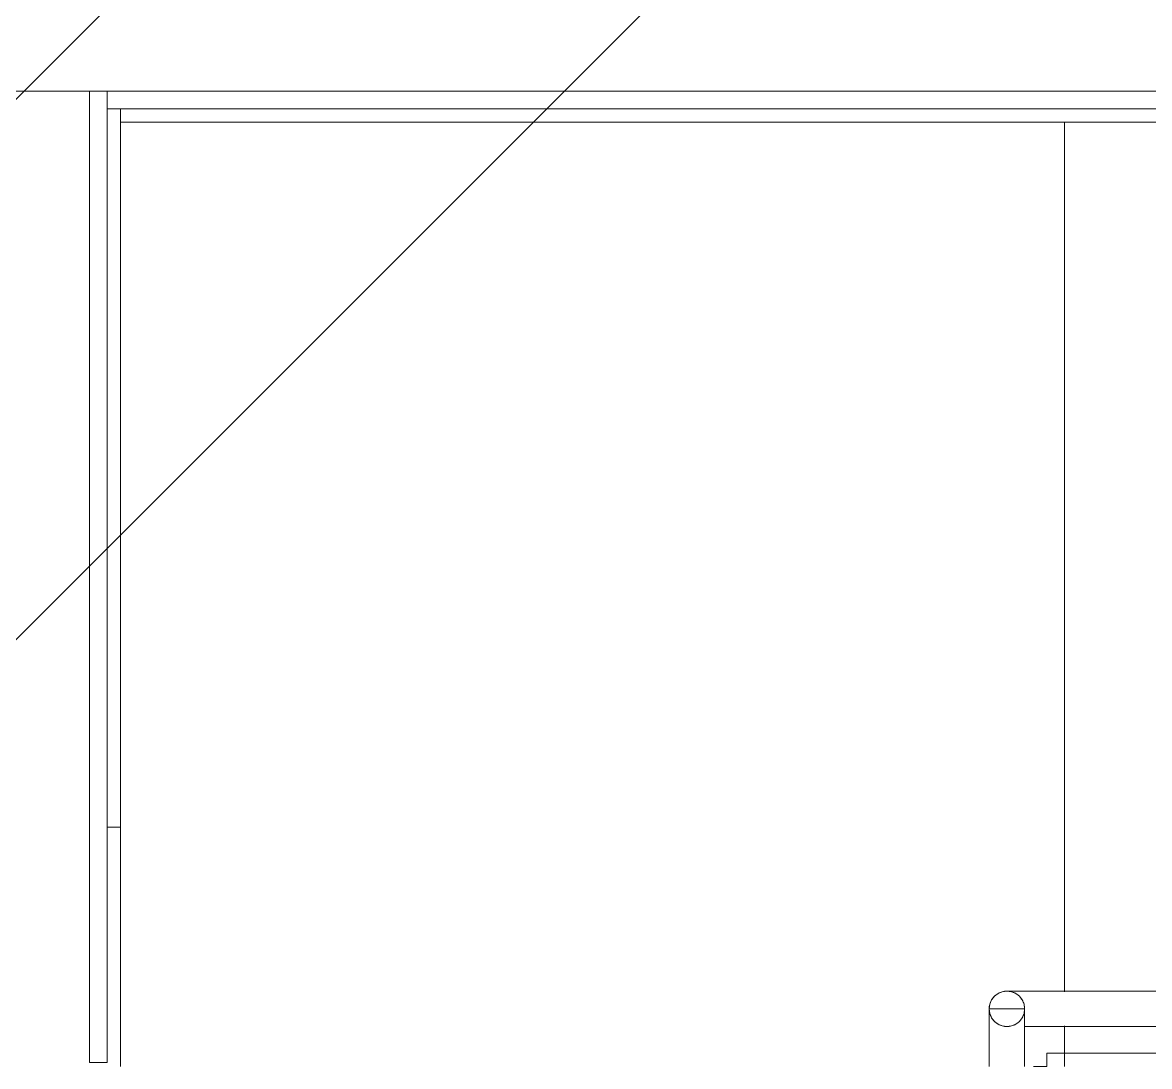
# Model space of a CAD drawing. Header units: millimetres. Extents: x -57519 to 497916, y -349472 to 446842.
# Drawn here: x 298427 to 299698, y 38507 to 39685 of the extents above; entities that cross this region are included whole.
import ezdxf

# ---------------------------------------------------------------- set-up
doc = ezdxf.new("R2010")
doc.units = ezdxf.units.MM
for name, color, linetype, lineweight in [('A-DETL-GENF', 92, 'Continuous', 5), ('A-FLOR', 192, 'Continuous', 5), ('A-FLOR-HRAL', 11, 'Continuous', 5), ('A-WALL', 113, 'Continuous', 20)]:
    doc.layers.add(name, color=color, linetype=linetype, lineweight=lineweight)

# ---------------------------------------------------------------- blocks, each defined once
blk = doc.blocks.new('Railing - Railing-7308593-SITE COVERAGE')
at = {"layer": 'A-FLOR-HRAL'}
for p, q in [((51024.3, 38592.5), (50774.3, 38592.5)), ((50754.3, 38572.5), (50754.3, 38507.5)), ((50794.3, 38507.5), (50794.3, 38572.5)), ((50764.3, 38555.2), (50769.1, 38553.2)), ((50769.1, 38553.2), (50774.3, 38552.5)), ((50793.6, 38552.5), (50984.3, 38552.5))]:
    blk.add_line(p, q, dxfattribs=at)
at = {"layer": 'A-FLOR-HRAL', "flags": 128}
for points in [[(50774.3, 38592.5), (50769.1, 38591.8), (50764.3, 38589.8), (50760.2, 38586.6), (50757, 38582.5)], [(50794.3, 38572.5), (50793.6, 38577.7), (50791.6, 38582.5), (50788.4, 38586.6), (50784.3, 38589.8), (50779.5, 38591.8), (50774.3, 38592.5)], [(50757, 38582.5), (50755, 38577.7), (50754.3, 38572.5)], [(50754.3, 38572.5), (50755, 38572.5), (50757, 38572.5), (50760.2, 38572.5), (50764.3, 38572.5), (50769.1, 38572.5), (50774.3, 38572.5), (50779.5, 38572.5), (50784.3, 38572.5), (50788.4, 38572.5), (50791.6, 38572.5), (50793.6, 38572.5), (50794.3, 38572.5)], [(50760.2, 38572.5), (50757, 38572.5), (50755, 38572.5), (50754.3, 38572.5)], [(50754.3, 38572.5), (50755, 38567.3), (50757, 38562.5), (50760.2, 38558.3), (50764.3, 38555.2)], [(50769.1, 38572.5), (50764.3, 38572.5), (50760.2, 38572.5)], [(50794.3, 38572.5), (50793.6, 38572.5), (50791.6, 38572.5), (50788.4, 38572.5), (50784.3, 38572.5), (50779.5, 38572.5), (50774.3, 38572.5), (50769.1, 38572.5)], [(50774.3, 38552.5), (50779.5, 38553.2), (50784.3, 38555.2), (50788.4, 38558.3), (50791.6, 38562.5), (50793.6, 38567.3), (50794.3, 38572.5)]]:
    blk.add_lwpolyline(points, dxfattribs=at)
at = {"layer": 'A-FLOR-HRAL'}
for points, knots in [([(50757, 38582.5), (50757.4, 38583.2), (50758.1, 38584.3), (50759.3, 38585.7), (50760.4, 38587), (50762.1, 38588.4), (50763.9, 38589.6), (50765.4, 38590.4), (50767, 38591.2), (50769.9, 38592.1), (50772.5, 38592.5), (50774.3, 38592.5)], [0.6666667, 0.6666667, 0.6666667, 0.6666667, 0.7083333, 0.7291667, 0.75, 0.7916667, 0.8333333, 0.8541667, 0.875, 0.9166667, 1, 1, 1, 1]), ([(50774.3, 38592.5), (50776.1, 38592.5), (50778.6, 38592.1), (50782, 38591), (50783.9, 38590), (50785.4, 38589.1), (50786.8, 38588.1), (50787.8, 38587.2), (50788.4, 38586.6)], [0, 0, 0, 0, 0.0833333, 0.125, 0.1666667, 0.1875, 0.2083333, 0.25, 0.25, 0.25, 0.25]), ([(50754.3, 38572.5), (50754.3, 38574.2), (50754.6, 38576.8), (50755.8, 38580.2), (50756.5, 38581.7), (50757, 38582.5)], [0.5, 0.5, 0.5, 0.5, 0.5833333, 0.625, 0.6666667, 0.6666667, 0.6666667, 0.6666667]), ([(50788.4, 38586.6), (50788.7, 38586.3), (50789.3, 38585.7), (50790.4, 38584.3), (50791.2, 38583.2), (50791.6, 38582.5)], [0.25, 0.25, 0.25, 0.25, 0.27083333, 0.29166667, 0.33333333, 0.33333333, 0.33333333, 0.33333333]), ([(50791.6, 38582.5), (50792, 38581.7), (50792.8, 38580.2), (50794, 38576.8), (50794.3, 38574.2), (50794.3, 38572.5)], [0.3333333, 0.3333333, 0.3333333, 0.3333333, 0.375, 0.4166667, 0.5, 0.5, 0.5, 0.5]), ([(50760.2, 38558.3), (50759.8, 38558.7), (50759.3, 38559.3), (50758.1, 38560.6), (50756.9, 38562.5), (50755.8, 38564.8), (50755.2, 38566.5), (50755, 38567.3)], [0.25, 0.25, 0.25, 0.25, 0.2708333, 0.2916667, 0.3333333, 0.375, 0.4166667, 0.4166667, 0.4166667, 0.4166667]), ([(50769.1, 38553.2), (50768.3, 38553.4), (50766.6, 38554), (50764.7, 38554.9), (50763.2, 38555.8), (50761.8, 38556.9), (50760.8, 38557.7), (50760.2, 38558.3)], [0.0833333, 0.0833333, 0.0833333, 0.0833333, 0.125, 0.1666667, 0.1875, 0.2083333, 0.25, 0.25, 0.25, 0.25]), ([(50788.4, 38558.3), (50787.8, 38557.7), (50786.5, 38556.6), (50784.7, 38555.4), (50783.2, 38554.5), (50781.5, 38553.8), (50778.7, 38552.8), (50776.1, 38552.5), (50774.3, 38552.5)], [0.75, 0.75, 0.75, 0.75, 0.7916667, 0.8333333, 0.8541667, 0.875, 0.9166667, 1, 1, 1, 1]), ([(50791.6, 38562.5), (50791.2, 38561.7), (50790.4, 38560.6), (50789.3, 38559.3), (50788.7, 38558.7), (50788.4, 38558.3)], [0.66666667, 0.66666667, 0.66666667, 0.66666667, 0.70833333, 0.72916667, 0.75, 0.75, 0.75, 0.75])]:
    blk.add_open_spline(points, degree=3, knots=knots, dxfattribs=at)
for points in [[(50755, 38567.3), (50754.5, 38569), (50754.3, 38570.7), (50754.3, 38572.5)], [(50793.6, 38567.3), (50793.4, 38566.5), (50792.8, 38564.8), (50792, 38563.2), (50791.6, 38562.5)], [(50794.3, 38572.5), (50794.3, 38570.7), (50794.1, 38569), (50793.6, 38567.3)], [(50774.3, 38552.5), (50772.5, 38552.5), (50770.8, 38552.7), (50769.1, 38553.2)]]:
    blk.add_open_spline(points, degree=3, dxfattribs=at)
blk = doc.blocks.new('Railing - Railing-13704557-SITE COVERAGE')
at = {"layer": 'A-FLOR-HRAL'}
for p, q in [((51024.3, 38592.5), (50774.3, 38592.5)), ((50754.3, 38572.5), (50754.3, 38507.5)), ((50794.3, 38507.5), (50794.3, 38572.5)), ((50793.6, 38552.5), (50984.3, 38552.5))]:
    blk.add_line(p, q, dxfattribs=at)
at = {"layer": 'A-FLOR-HRAL', "flags": 128}
for points in [[(50774.3, 38592.5), (50769.1, 38591.8), (50764.3, 38589.8), (50760.2, 38586.6), (50757, 38582.5), (50755, 38577.7), (50754.3, 38572.5)], [(50794.3, 38572.5), (50793.6, 38577.7), (50791.6, 38582.5), (50788.4, 38586.6), (50784.3, 38589.8), (50779.5, 38591.8), (50774.3, 38592.5)], [(50754.3, 38572.5), (50755, 38572.5), (50757, 38572.5), (50760.2, 38572.5), (50764.3, 38572.5), (50769.1, 38572.5), (50774.3, 38572.5), (50779.5, 38572.5), (50784.3, 38572.5), (50788.4, 38572.5), (50791.6, 38572.5), (50793.6, 38572.5), (50794.3, 38572.5)], [(50794.3, 38572.5), (50793.6, 38572.5), (50791.6, 38572.5), (50788.4, 38572.5), (50784.3, 38572.5), (50779.5, 38572.5), (50774.3, 38572.5), (50769.1, 38572.5), (50764.3, 38572.5), (50760.2, 38572.5), (50757, 38572.5), (50755, 38572.5), (50754.3, 38572.5)], [(50754.3, 38572.5), (50755, 38567.3), (50757, 38562.5), (50760.2, 38558.3), (50764.3, 38555.2), (50769.1, 38553.2), (50774.3, 38552.5)], [(50774.3, 38552.5), (50779.5, 38553.2), (50784.3, 38555.2), (50788.4, 38558.3), (50791.6, 38562.5), (50793.6, 38567.3), (50794.3, 38572.5)]]:
    blk.add_lwpolyline(points, dxfattribs=at)
at = {"layer": 'A-FLOR-HRAL'}
for points, knots in [([(50757, 38582.5), (50757.4, 38583.2), (50758.1, 38584.3), (50759.3, 38585.7), (50760.4, 38587), (50762.1, 38588.4), (50763.9, 38589.6), (50765.4, 38590.4), (50767, 38591.2), (50769.9, 38592.1), (50772.5, 38592.5), (50774.3, 38592.5)], [0.6666667, 0.6666667, 0.6666667, 0.6666667, 0.7083333, 0.7291667, 0.75, 0.7916667, 0.8333333, 0.8541667, 0.875, 0.9166667, 1, 1, 1, 1]), ([(50774.3, 38592.5), (50776.1, 38592.5), (50778.6, 38592.1), (50782, 38591), (50783.9, 38590), (50785.4, 38589.1), (50786.8, 38588.1), (50787.8, 38587.2), (50788.4, 38586.6)], [0, 0, 0, 0, 0.0833333, 0.125, 0.1666667, 0.1875, 0.2083333, 0.25, 0.25, 0.25, 0.25]), ([(50754.3, 38572.5), (50754.3, 38574.2), (50754.6, 38576.8), (50755.8, 38580.2), (50756.5, 38581.7), (50757, 38582.5)], [0.5, 0.5, 0.5, 0.5, 0.5833333, 0.625, 0.6666667, 0.6666667, 0.6666667, 0.6666667]), ([(50788.4, 38586.6), (50788.7, 38586.3), (50789.3, 38585.7), (50790.4, 38584.3), (50791.7, 38582.5), (50792.8, 38580.2), (50794, 38576.8), (50794.3, 38574.2), (50794.3, 38572.5)], [0.25, 0.25, 0.25, 0.25, 0.2708333, 0.2916667, 0.3333333, 0.375, 0.4166667, 0.5, 0.5, 0.5, 0.5]), ([(50757, 38562.5), (50756.5, 38563.2), (50755.8, 38564.8), (50754.6, 38568.1), (50754.3, 38570.7), (50754.3, 38572.5)], [0.3333333, 0.3333333, 0.3333333, 0.3333333, 0.375, 0.4166667, 0.5, 0.5, 0.5, 0.5]), ([(50794.3, 38572.5), (50794.3, 38570.7), (50794, 38568.1), (50792.8, 38564.8), (50792, 38563.2), (50791.6, 38562.5)], [0.5, 0.5, 0.5, 0.5, 0.5833333, 0.625, 0.6666667, 0.6666667, 0.6666667, 0.6666667]), ([(50760.2, 38558.3), (50759.8, 38558.7), (50759.3, 38559.3), (50758.1, 38560.6), (50757.4, 38561.7), (50757, 38562.5)], [0.25, 0.25, 0.25, 0.25, 0.27083333, 0.29166667, 0.33333333, 0.33333333, 0.33333333, 0.33333333]), ([(50774.3, 38552.5), (50772.5, 38552.5), (50769.9, 38552.8), (50766.6, 38554), (50764.7, 38554.9), (50763.2, 38555.8), (50761.8, 38556.9), (50760.8, 38557.7), (50760.2, 38558.3)], [0, 0, 0, 0, 0.0833333, 0.125, 0.1666667, 0.1875, 0.2083333, 0.25, 0.25, 0.25, 0.25]), ([(50791.6, 38562.5), (50791.2, 38561.7), (50790.4, 38560.6), (50789.3, 38559.3), (50788.2, 38558), (50786.5, 38556.6), (50784.7, 38555.4), (50783.2, 38554.5), (50781.5, 38553.8), (50778.7, 38552.8), (50776.1, 38552.5), (50774.3, 38552.5)], [0.6666667, 0.6666667, 0.6666667, 0.6666667, 0.7083333, 0.7291667, 0.75, 0.7916667, 0.8333333, 0.8541667, 0.875, 0.9166667, 1, 1, 1, 1])]:
    blk.add_open_spline(points, degree=3, knots=knots, dxfattribs=at)
blk = doc.blocks.new('Railing - Railing-13704605-SITE COVERAGE')
at = {"layer": 'A-FLOR-HRAL'}
for p, q in [((51024.3, 38592.5), (50774.3, 38592.5)), ((50754.3, 38572.5), (50754.3, 38507.5)), ((50794.3, 38507.5), (50794.3, 38572.5)), ((50793.6, 38552.5), (50984.3, 38552.5))]:
    blk.add_line(p, q, dxfattribs=at)
at = {"layer": 'A-FLOR-HRAL', "flags": 128}
for points in [[(50774.3, 38592.5), (50769.1, 38591.8), (50764.3, 38589.8), (50760.2, 38586.6), (50757, 38582.5), (50755, 38577.7), (50754.3, 38572.5)], [(50794.3, 38572.5), (50793.6, 38577.7), (50791.6, 38582.5), (50788.4, 38586.6), (50784.3, 38589.8), (50779.5, 38591.8), (50774.3, 38592.5)], [(50754.3, 38572.5), (50755, 38572.5), (50757, 38572.5), (50760.2, 38572.5), (50764.3, 38572.5), (50769.1, 38572.5), (50774.3, 38572.5), (50779.5, 38572.5), (50784.3, 38572.5), (50788.4, 38572.5), (50791.6, 38572.5), (50793.6, 38572.5), (50794.3, 38572.5)], [(50794.3, 38572.5), (50793.6, 38572.5), (50791.6, 38572.5), (50788.4, 38572.5), (50784.3, 38572.5), (50779.5, 38572.5), (50774.3, 38572.5), (50769.1, 38572.5), (50764.3, 38572.5), (50760.2, 38572.5), (50757, 38572.5), (50755, 38572.5), (50754.3, 38572.5)], [(50754.3, 38572.5), (50755, 38567.3), (50757, 38562.5), (50760.2, 38558.3), (50764.3, 38555.2), (50769.1, 38553.2), (50774.3, 38552.5)], [(50774.3, 38552.5), (50779.5, 38553.2), (50784.3, 38555.2), (50788.4, 38558.3), (50791.6, 38562.5), (50793.6, 38567.3), (50794.3, 38572.5)]]:
    blk.add_lwpolyline(points, dxfattribs=at)
at = {"layer": 'A-FLOR-HRAL'}
for points, knots in [([(50757, 38582.5), (50757.4, 38583.2), (50758.1, 38584.3), (50759.3, 38585.7), (50760.4, 38587), (50762.1, 38588.4), (50763.9, 38589.6), (50765.4, 38590.4), (50767, 38591.2), (50769.9, 38592.1), (50772.5, 38592.5), (50774.3, 38592.5)], [0.6666667, 0.6666667, 0.6666667, 0.6666667, 0.7083333, 0.7291667, 0.75, 0.7916667, 0.8333333, 0.8541667, 0.875, 0.9166667, 1, 1, 1, 1]), ([(50774.3, 38592.5), (50776.1, 38592.5), (50778.6, 38592.1), (50782, 38591), (50783.9, 38590), (50785.4, 38589.1), (50786.8, 38588.1), (50787.8, 38587.2), (50788.4, 38586.6)], [0, 0, 0, 0, 0.0833333, 0.125, 0.1666667, 0.1875, 0.2083333, 0.25, 0.25, 0.25, 0.25]), ([(50754.3, 38572.5), (50754.3, 38574.2), (50754.6, 38576.8), (50755.8, 38580.2), (50756.5, 38581.7), (50757, 38582.5)], [0.5, 0.5, 0.5, 0.5, 0.5833333, 0.625, 0.6666667, 0.6666667, 0.6666667, 0.6666667]), ([(50788.4, 38586.6), (50788.7, 38586.3), (50789.3, 38585.7), (50790.4, 38584.3), (50791.7, 38582.5), (50792.8, 38580.2), (50794, 38576.8), (50794.3, 38574.2), (50794.3, 38572.5)], [0.25, 0.25, 0.25, 0.25, 0.2708333, 0.2916667, 0.3333333, 0.375, 0.4166667, 0.5, 0.5, 0.5, 0.5]), ([(50760.2, 38558.3), (50759.8, 38558.7), (50759.3, 38559.3), (50758.1, 38560.6), (50757.4, 38561.7), (50757, 38562.5)], [0.25, 0.25, 0.25, 0.25, 0.27083333, 0.29166667, 0.33333333, 0.33333333, 0.33333333, 0.33333333]), ([(50774.3, 38552.5), (50772.5, 38552.5), (50769.9, 38552.8), (50766.6, 38554), (50764.7, 38554.9), (50763.2, 38555.8), (50761.8, 38556.9), (50760.8, 38557.7), (50760.2, 38558.3)], [0, 0, 0, 0, 0.0833333, 0.125, 0.1666667, 0.1875, 0.2083333, 0.25, 0.25, 0.25, 0.25]), ([(50791.6, 38562.5), (50791.2, 38561.7), (50790.4, 38560.6), (50789.3, 38559.3), (50788.2, 38558), (50786.5, 38556.6), (50784.7, 38555.4), (50783.2, 38554.5), (50781.5, 38553.8), (50778.7, 38552.8), (50776.1, 38552.5), (50774.3, 38552.5)], [0.6666667, 0.6666667, 0.6666667, 0.6666667, 0.7083333, 0.7291667, 0.75, 0.7916667, 0.8333333, 0.8541667, 0.875, 0.9166667, 1, 1, 1, 1])]:
    blk.add_open_spline(points, degree=3, knots=knots, dxfattribs=at)
for points in [[(50755, 38567.3), (50754.5, 38569), (50754.3, 38570.7), (50754.3, 38572.5)], [(50757, 38562.5), (50756.5, 38563.2), (50755.8, 38564.8), (50755.2, 38566.5), (50755, 38567.3)], [(50793.6, 38567.3), (50793.4, 38566.5), (50792.8, 38564.8), (50792, 38563.2), (50791.6, 38562.5)], [(50794.3, 38572.5), (50794.3, 38570.7), (50794.1, 38569), (50793.6, 38567.3)]]:
    blk.add_open_spline(points, degree=3, dxfattribs=at)

msp = doc.modelspace()

# ---------------------------------------------------------------- hatches: boundary and pattern name
at = {"layer": 'A-DETL-GENF'}
h = msp.add_hatch(dxfattribs=at)
h.set_pattern_fill('FP_40', color=250, style=0, pattern_type=2)
h.set_pattern_definition([(45, (248763.4, 0), (-1257.236, 1257.236), []), (45, (248763.4, 1905), (-1257.236, 1257.236), [])])
h.paths.add_polyline_path([(325750.1, -8642.5), (328562.7, -8642.5), (328562.7, 4657.5), (341312.7, 4657.5), (341312.7, 30557.5), (342712.7, 30557.5), (342712.7, 48907.7), (339962.7, 48907.7), (339962.7, 52157.5), (338962.7, 52157.5), (338962.7, 53757.5), (297512.7, 53757.5), (297512.7, 52247.5), (286277.7, 52247.5), (286277.7, 34407.5), (285902.7, 34407.5), (285902.7, 7407.5), (286277.7, 7407.5), (286277.7, -2267.5), (315555.2, -2267.5), (315555.2, -8642.5), (321257.1, -8642.5)], flags=0)

# ---------------------------------------------------------------- linework, layer by layer
at = {"layer": 'A-FLOR'}
for p, q in [((289477.7, 39607.5), (298502.7, 39607.5)), ((299602.7, 38591.8), (299602.7, 39572.5)), ((299602.7, 38507.5), (299602.7, 38553.2))]:
    msp.add_line(p, q, dxfattribs=at)
at = {"layer": 'A-WALL', "lineweight": 5}
for p, q in [((298502.7, 38512.1), (298502.7, 39607.5)), ((298522.7, 39607.5), (298502.7, 39607.5)), ((298522.7, 39607.5), (298522.7, 38512.1)), ((298522.7, 39607.5), (300767.7, 39607.5)), ((300767.7, 39587.5), (298522.7, 39587.5)), ((298537.7, 39587.5), (298537.7, 38507.5)), ((300747.7, 39572.5), (298537.7, 39572.5)), ((298522.7, 38777.3), (298537.7, 38777.3)), ((299737.7, 38522.5), (299582.7, 38522.5)), ((299582.7, 38507.5), (299582.7, 38522.5)), ((298502.7, 38512.1), (298522.7, 38512.1)), ((299582.7, 38507.5), (299567.7, 38507.5))]:
    msp.add_line(p, q, dxfattribs=at)

# ---------------------------------------------------------------- block references
at = {"layer": 'A-FLOR-HRAL'}
for name in ['Railing - Railing-7308593-SITE COVERAGE', 'Railing - Railing-13704557-SITE COVERAGE', 'Railing - Railing-13704605-SITE COVERAGE']:
    msp.add_blockref(name, (248763.4, 0), dxfattribs=at)

doc.saveas('drawing.dxf')
